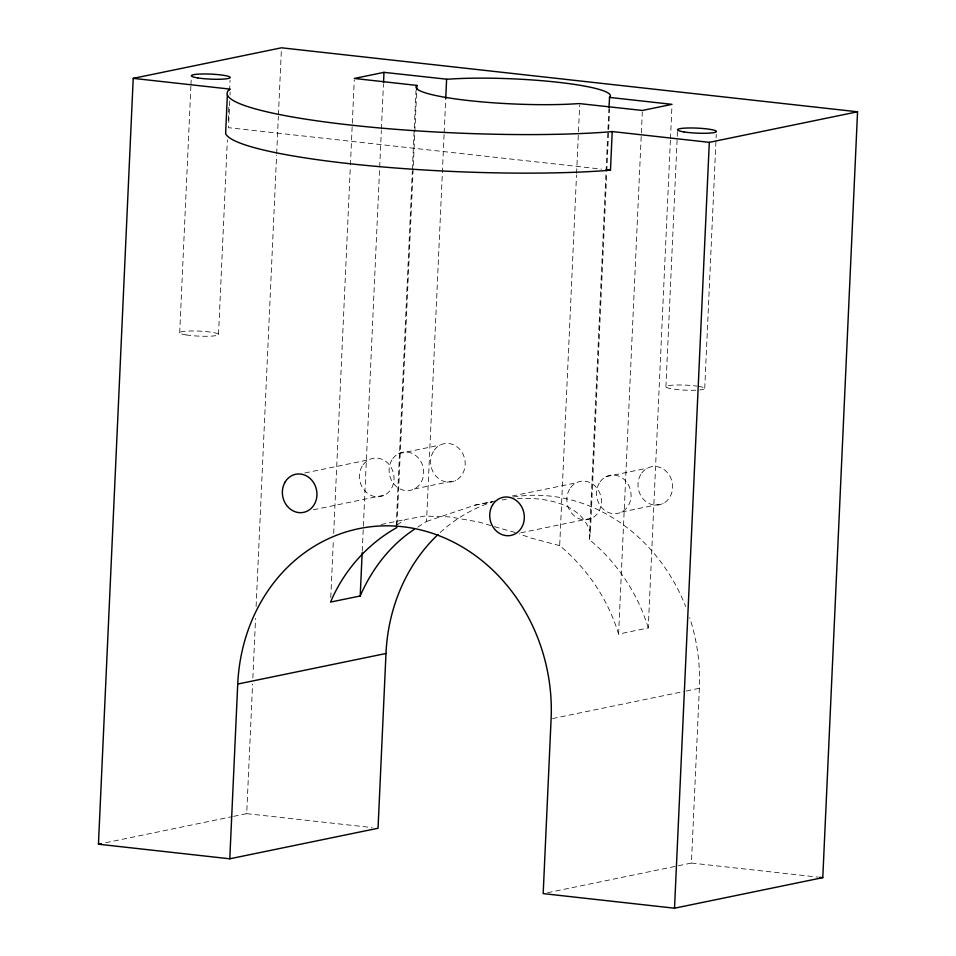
<?xml version="1.0" encoding="UTF-8"?>
<svg xmlns="http://www.w3.org/2000/svg" width="956" height="956" viewBox="0 0 956 956"><rect width="100%" height="100%" fill="white"/><g stroke="black" fill="none" stroke-linecap="round" stroke-linejoin="round"><path stroke-width="0.72" stroke-dasharray="4.78 3.58" d="M179.692 332.879L190.889 86.279M190.949 84.785L191.224 78.846M218.518 334.373L227.361 139.767M228.233 120.444L228.974 104.108M229.583 90.736L230.049 80.34M229.763 101.001L228.544 127.686L601.599 169.128M230.026 95.062L230.157 92.099M233.623 816.352L246.696 813.652L252.587 684.03M252.862 678.067L255.563 618.472M256.1 606.546L276.607 155.075M276.678 153.593L278.363 116.345M278.435 114.851L281.339 50.776M330.764 597.608L333.405 539.423M333.68 533.46L350.338 166.475M350.41 164.982L354.27 79.957M362.24 551.218L381.348 130.53M381.408 129.036L383.44 84.283M396.226 525.597L412.323 171.088M412.383 169.606L415.968 90.653M397.015 524.581L414.785 133.051M414.856 131.57L416.685 91.37M417.772 527.103L426.531 521.45L444.098 134.39M444.17 132.896L445.723 98.659M670.395 140.15L648.252 627.961L618.592 634.079C608.135 599.663 587.426 568.533 559.678 545.637L576.516 174.96M576.576 173.466L579.683 104.993M648.252 627.961C637.795 593.545 617.074 562.427 589.326 539.531L608.864 109.307M589.326 539.531L590.366 533.066L606.737 172.594M606.797 171.1L609.641 108.542M618.592 634.079L642.301 111.948M670.467 138.656L671.96 105.841M665.902 386.881L677.493 131.366M704.727 388.375L716.259 134.354M678.354 865.754L691.427 863.053L699.362 688.296A176.406 156.007 78.4 0 0 689.694 617.672M397.051 524.856L405.428 519.49L424.823 516.061L449.798 516.909L479.243 522.096L493.045 526.278M426.531 521.45L474.977 505.162L495.1 501.016M304.856 472.969L368.861 459.788M398.509 453.67L440.023 445.114M313.353 509.775L384.635 495.089M414.283 488.982L455.797 480.426M512.249 496.009L576.253 482.816M605.901 476.709L647.415 468.153M381.145 524.497L405.428 519.49M520.745 532.815L592.015 518.128M621.663 512.01L663.177 503.454M552.568 718.553L684.831 691.296M686.288 690.997L699.362 688.296M105.71 842.714L232.165 816.651M547.537 892.713L676.896 866.052M474.977 505.162L492.101 501.9M502.079 500.012L506.357 499.199M517.423 498.59C543.928 496.989 582.192 502.868 590.366 533.066M246.696 813.652L372.147 827.585M691.427 863.053L818.348 877.154M559.678 545.637L531.106 538.085L519.192 533.89M494.443 526.684L515.224 532.492M440.19 532.492A176.406 156.007 78.4 0 1 492.436 501.972M513.324 496.977A176.406 156.007 78.4 0 1 685.727 606.642M698.382 386.355A19.455 2.51 2.6 0 1 699.696 389.964M695.825 390.203A19.455 2.51 2.6 0 1 670.299 388.554A19.455 2.51 2.6 0 1 671.303 385.268A19.455 2.51 2.6 0 1 697.079 386.152M640.771 474.511A19.455 17.208 78.4 0 0 654.418 505.079A19.455 17.208 78.4 0 0 670.706 477.833A19.455 17.208 78.4 0 0 640.771 474.511M433.379 451.471A19.455 17.208 78.4 0 0 447.038 482.039A19.455 17.208 78.4 0 0 463.313 454.793A19.455 17.208 78.4 0 0 433.379 451.471M569.609 489.173A19.455 17.208 78.4 0 0 583.256 519.741A19.455 17.208 78.4 0 0 599.543 492.495A19.455 17.208 78.4 0 0 569.609 489.173M362.216 466.134A19.455 17.208 78.4 0 0 375.875 496.714A19.455 17.208 78.4 0 0 392.151 469.456A19.455 17.208 78.4 0 0 362.216 466.134M391.864 460.027A19.455 17.208 78.4 0 0 405.523 490.595A19.455 17.208 78.4 0 0 421.799 463.349A19.455 17.208 78.4 0 0 391.864 460.027M599.257 483.067A19.455 17.208 78.4 0 0 612.904 513.635A19.455 17.208 78.4 0 0 629.191 486.389A19.455 17.208 78.4 0 0 599.257 483.067M186.038 334.899A19.455 2.51 2.6 0 0 218.099 335.006A19.455 2.51 2.6 0 0 193.172 330.967A19.455 2.51 2.6 0 0 186.038 334.899"/><path stroke-width="1.43" d="M98.444 844.208L133.219 78.356L281.482 47.8L857.556 111.792L822.781 877.644L674.518 908.2L543.175 893.609L551.11 718.852A176.406 156.007 78.4 0 0 402.356 526.684A176.406 156.007 78.4 0 0 237.733 684.042L229.787 858.799L98.444 844.208L101.348 843.61M227.373 94.919L225.628 133.47A226.99 29.242 2.6 0 0 366.315 165.436A226.99 29.242 2.6 0 0 606.104 170.538L610.478 170.108L612.222 131.558L709.304 142.348L857.556 111.792M396.501 526.242L396.871 527.557C367.212 544.084 343.718 570.84 330.561 602.077L360.209 595.97L362.169 552.711M383.511 82.79L383.989 72.357L447.193 79.252A97.285 12.536 2.6 0 1 557.659 82.24A97.285 12.536 2.6 0 1 609.593 97.285L608.936 107.813M438.027 534.5A176.406 156.007 78.4 0 0 385.985 653.486L378.05 828.243L229.787 858.799M416.744 89.888L416.947 85.419L354.329 78.464L383.989 72.357M445.723 98.659L446.607 79.312M674.518 908.2L709.304 142.348M360.209 595.97C371.609 569.561 389.929 545.482 414.02 529.528M416.947 85.419L416.768 85.526A97.285 12.536 2.6 0 0 468.703 100.571A97.285 12.536 2.6 0 0 579.169 103.559L642.372 110.454L672.02 104.347L609.402 97.392M237.733 684.042L385.985 653.486M612.222 131.558L607.849 131.988A226.99 29.242 2.6 0 1 350.099 125.009A226.99 29.242 2.6 0 1 228.914 89.9L230.3 89.135L133.219 78.356M606.032 169.618L610.478 170.108M819.83 877.321L822.781 877.644M492.507 505.055A19.455 17.208 78.4 0 0 506.166 535.635A19.455 17.208 78.4 0 0 522.442 508.389A19.455 17.208 78.4 0 0 492.507 505.055M285.127 482.027A19.455 17.208 78.4 0 0 298.774 512.595A19.455 17.208 78.4 0 0 315.062 485.349A19.455 17.208 78.4 0 0 285.127 482.027M197.713 77.902A19.455 2.51 2.6 0 0 229.775 77.998A19.455 2.51 2.6 0 0 204.847 73.971A19.455 2.51 2.6 0 0 197.713 77.902M683.91 131.904A19.455 2.51 2.6 0 0 715.972 132.012A19.455 2.51 2.6 0 0 691.057 127.973A19.455 2.51 2.6 0 0 683.91 131.904"/></g></svg>
